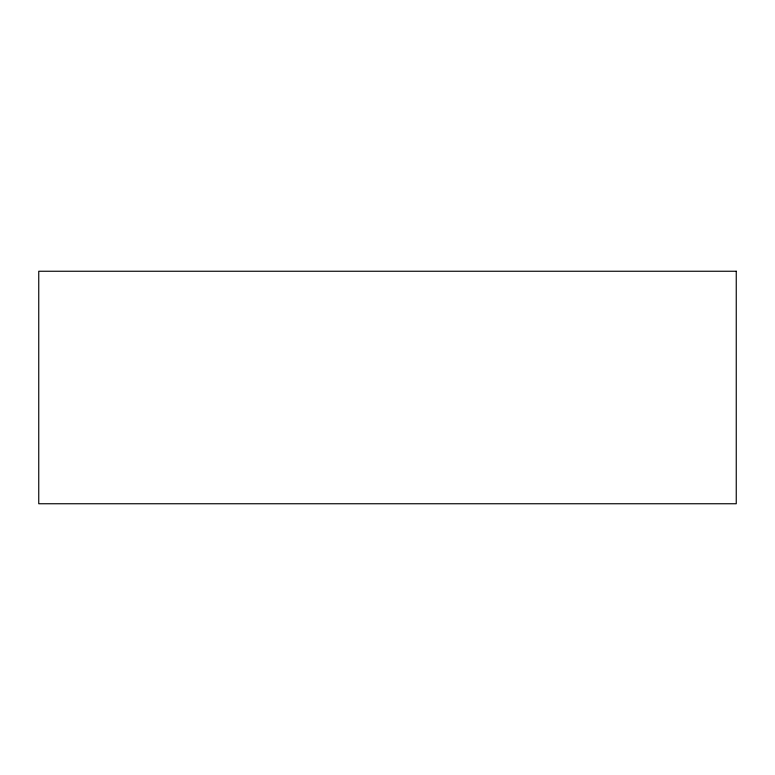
<?xml version="1.0" encoding="UTF-8"?>
<svg xmlns="http://www.w3.org/2000/svg" width="775" height="775" viewBox="0 0 775 775"><rect width="100%" height="100%" fill="white"/><g stroke="black" fill="none" stroke-linecap="round" stroke-linejoin="round"><path stroke-width="1.16" d="M736.25 271.25L38.75 271.25L38.75 503.75L736.25 503.75L736.25 271.25"/></g></svg>
